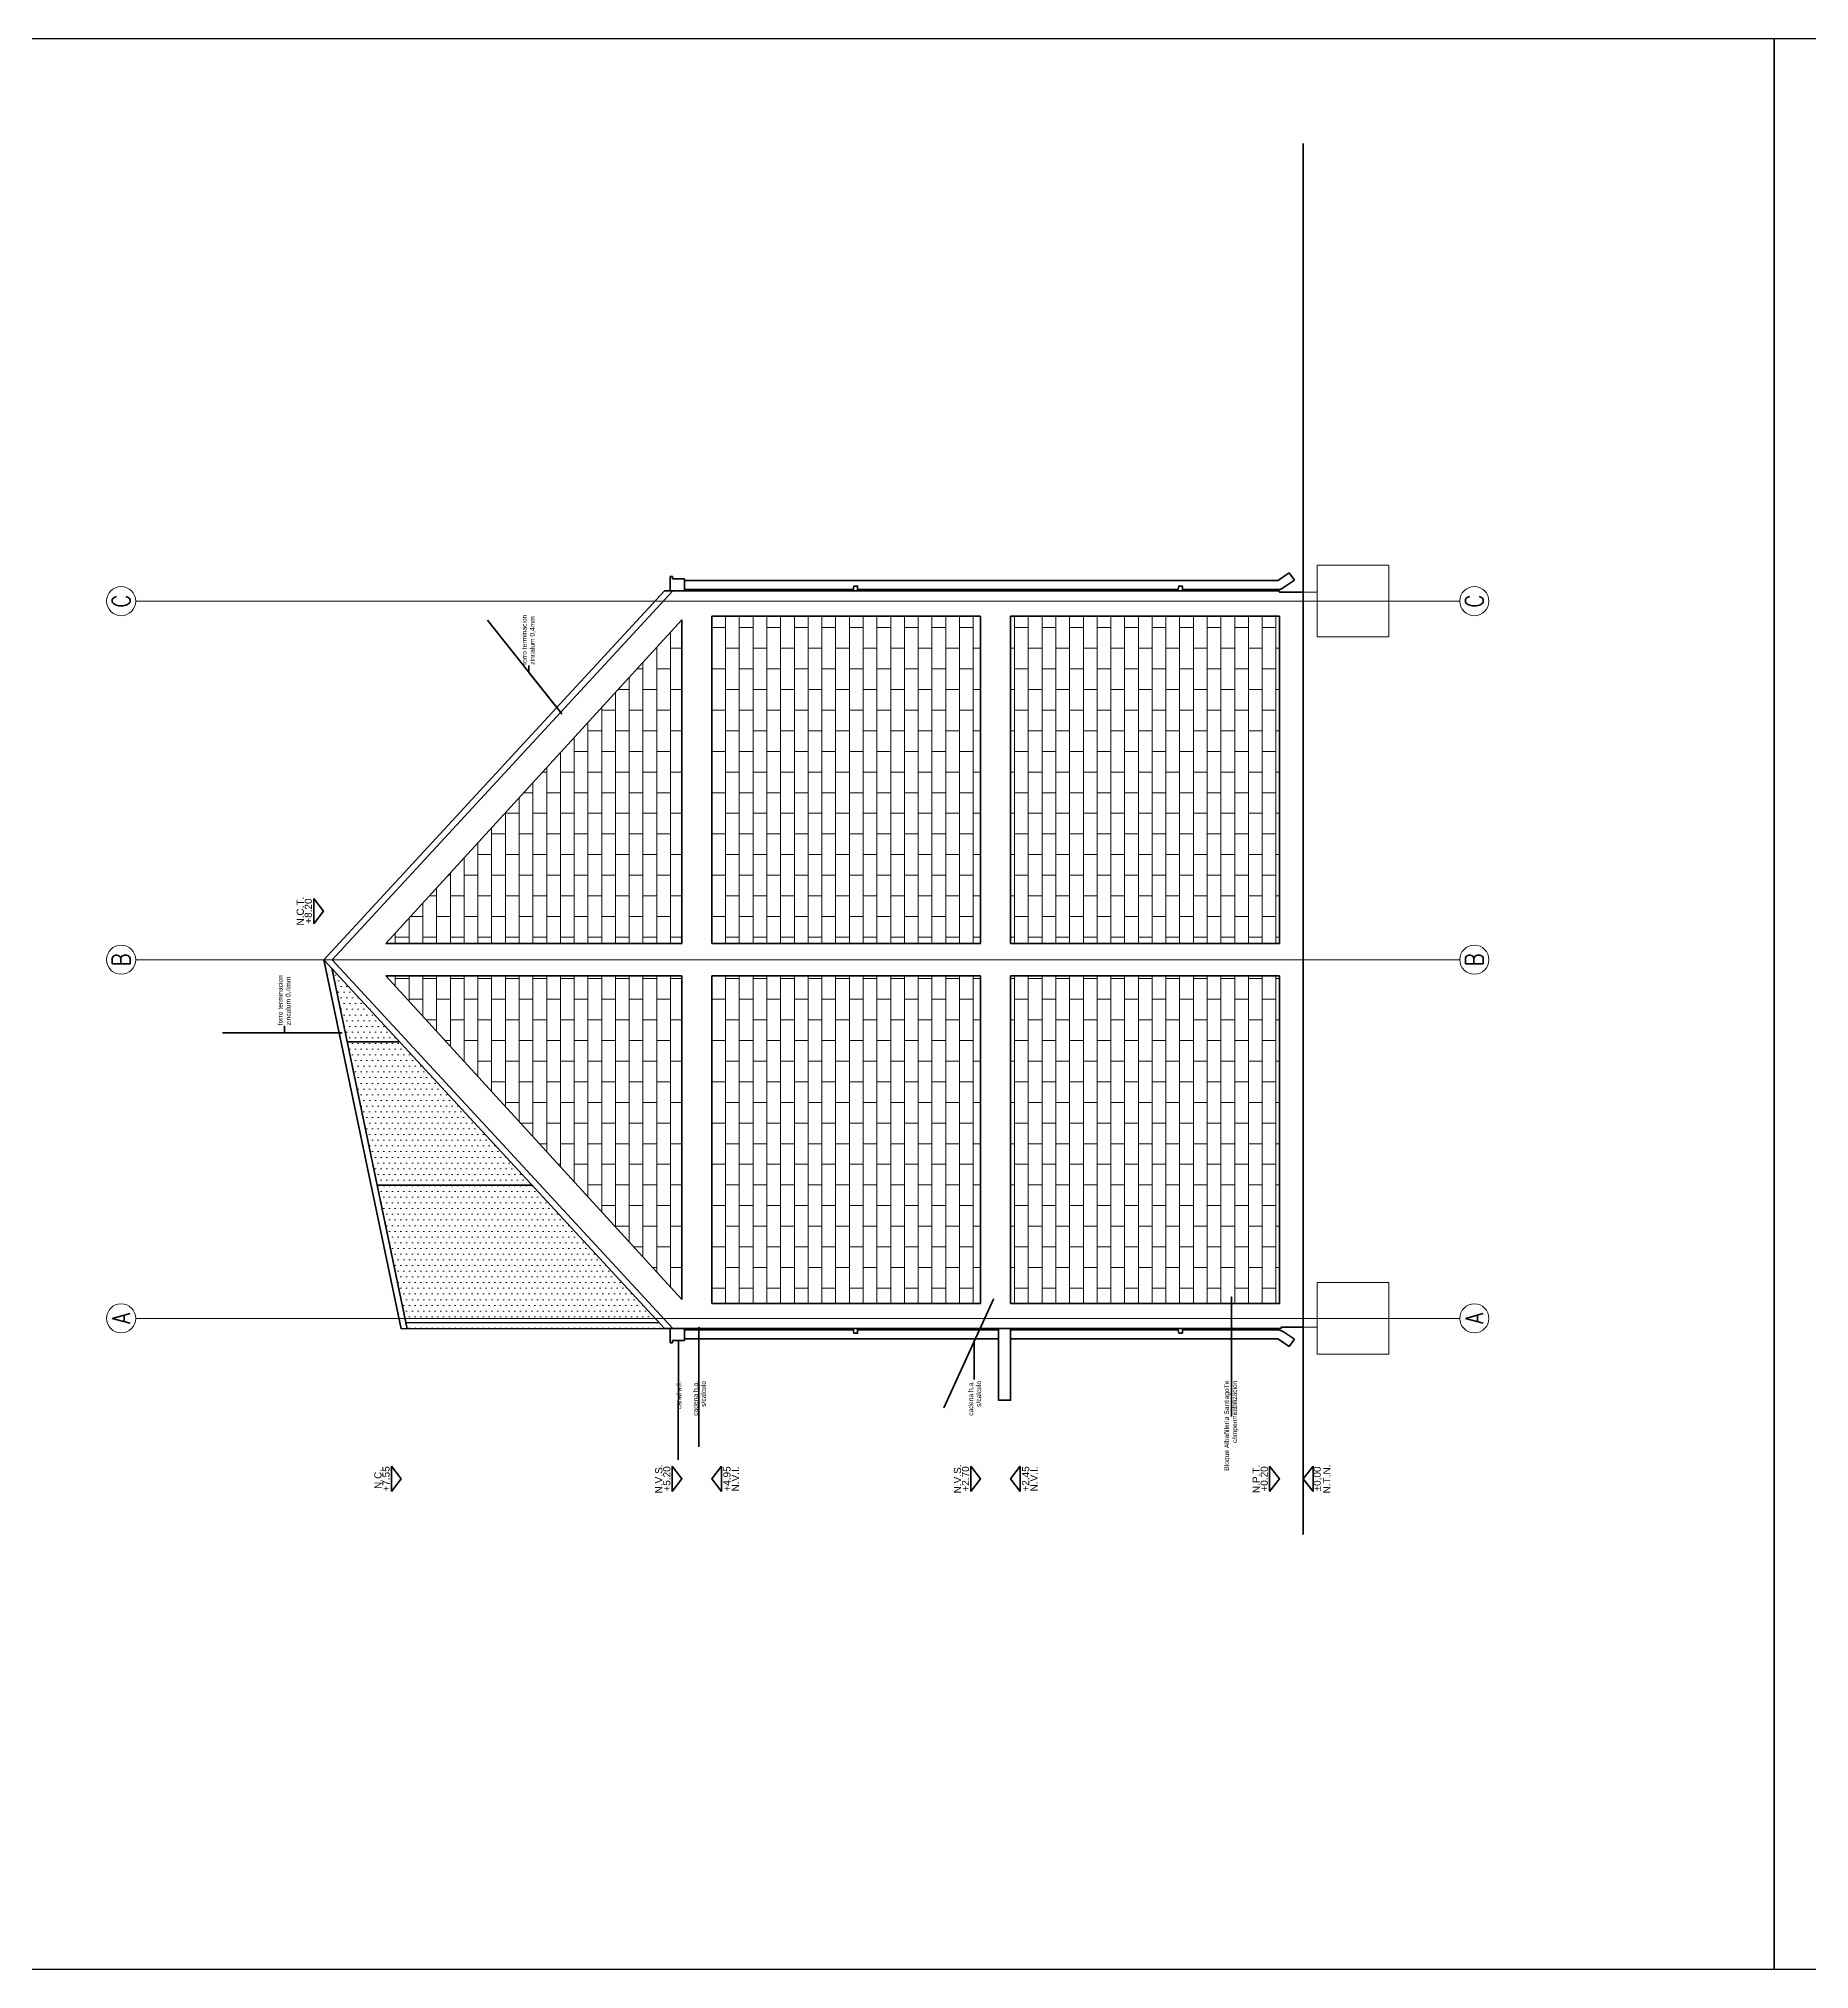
# Model space of a CAD drawing. Header units: metres. Extents: x 45 to 666, y -23 to 325.
# Drawn here: x 105.96 to 120.78, y 60.45 to 76.61 of the extents above; entities that cross this region are included whole.
import ezdxf
from ezdxf.enums import TextEntityAlignment as Align

# ---------------------------------------------------------------- set-up
doc = ezdxf.new("R2010")
doc.units = ezdxf.units.M
doc.header["$LTSCALE"] = 5
doc.header["$MEASUREMENT"] = 0
doc.linetypes.add('HIDDEN', pattern=[0.375, 0.25, -0.125])
doc.layers.get('0').update_dxf_attribs({"color": 30})
doc.layers.get('DEFPOINTS').update_dxf_attribs({"color": 210})
for name, color, linetype, lineweight in [('A-ANNO-NOTE', 7, 'Continuous', 35), ('A-ANNO-SYMB', 3, 'Continuous', 18), ('A-ANNO-TEXT', 3, 'Continuous', 18), ('A-ELEV-MBE1', 7, 'Continuous', 35), ('A-ELEV-PATT', 8, 'Continuous', 18), ('A-FLOR-OVHD', 3, 'HIDDEN', 18), ('A-WALL-FULL', 7, 'Continuous', 35)]:
    doc.layers.add(name, color=color, linetype=linetype, lineweight=lineweight)
doc.styles.add('E-ARIAL', font='arial.ttf')
doc.styles.add('E-ROMANS', font='romans.shx', dxfattribs={"width": 0.8})
doc.dimstyles.new('E-0200_TICK_12', dxfattribs={"dimscale": 0.001, "dimtxt": 240, "dimasz": 240, "dimexe": 120, "dimexo": 80, "dimgap": 120, "dimtad": 0, "dimzin": 0, "dimdsep": 46, "dimtxsty": 'E-ROMANS', "dimblk": 'OBLIQUE', "dimcen": 120, "dimclrd": 256, "dimclre": 256, "dimclrt": 256, "dimadec": 0, "dimazin": 0, "dimtfac": 1, "dimtmove": 1, "dimatfit": 3, "dimldrblk": 'OPEN90', "dimfxl": 1, "dimtfill": 1, "dimtolj": 1, "dimtzin": 0, "dimlwd": -1, "dimarcsym": 0})
pattern_1 = [(270, (0, 0), (0.11516106, -2e-17), []), (0, (0, 0), (0.11516106, 0.17272), [0.11516106, -0.11516106])]

# ---------------------------------------------------------------- blocks, each defined once
blk = doc.blocks.new('TAG-LEVEL-CO')
for points in [[(0.352, 0.272), (-0.352, 0.272)], [(0.352, 0.272), (0, 0), (-0.352, 0.272)]]:
    blk.add_lwpolyline(points)
at = {"style": 'E-ARIAL'}
for tag, p in [('N.P.T.', (0, 0.486)), ('%%P0,00', (0, 0.262))]:
    blk.add_attdef(tag, text='', height=0.2, dxfattribs=at).set_placement(p, align=Align.BOTTOM_CENTER)
blk = doc.blocks.new('_Oblique')
at = {"color": 0, "linetype": 'ByBlock', "lineweight": -2}
blk.add_line((-0.5, -0.5), (0.5, 0.5), dxfattribs=at)

msp = doc.modelspace()

# ---------------------------------------------------------------- hatches: boundary and pattern name
at = {"layer": 'A-ELEV-PATT'}
h = msp.add_hatch(dxfattribs=at)
h.set_pattern_fill('AR-BRSTD', color=256, scale=0.0017, angle=90, style=0)
h.set_pattern_definition(pattern_1)
h.paths.add_polyline_path([(113.841, 71.7748), (111.593, 71.7748), (111.593, 69.0348), (113.841, 69.0348)])
h.paths.add_polyline_path([(116.341, 71.7748), (114.091, 71.7748), (114.091, 69.0348), (116.341, 69.0348)])
h.paths.add_polyline_path([(111.593, 66.0248), (113.841, 66.0248), (113.841, 68.7648), (111.593, 68.7648)])
h.paths.add_polyline_path([(111.341, 71.7419), (108.8626, 69.0348), (111.341, 69.0348)])
h.paths.add_polyline_path([(108.8626, 68.7648), (111.341, 66.0578), (111.341, 68.7648)])
h = msp.add_hatch(dxfattribs=at)
h.set_pattern_fill('DOTS', color=256, scale=0.03, style=0)
h.set_pattern_definition([(180, (0, 0), (-0.0238125, -0.047625), [0, -0.047625])])
h.paths.add_polyline_path([(108.4115, 68.8283), (108.5403, 68.2124), (108.9803, 68.2128)])
h.paths.add_polyline_path([(108.5403, 68.2124), (108.7914, 67.0127), (110.0884, 67.0138), (108.9803, 68.2128)])
h.paths.add_polyline_path([(111.1965, 65.8148), (110.0884, 67.0138), (108.7914, 67.0127), (109.0424, 65.8129)])
h = msp.add_hatch(dxfattribs=at)
h.set_pattern_fill('AR-BRSTD', color=256, scale=0.0017, angle=90, style=0)
h.set_pattern_definition(pattern_1)
h.paths.add_polyline_path([(114.091, 66.0248), (116.341, 66.0248), (116.341, 68.7648), (114.091, 68.7648)])

# ---------------------------------------------------------------- linework, layer by layer
at = {"layer": 'A-ANNO-SYMB', "ltscale": 2}
for points in [[(117.851, 71.8998), (106.7697, 71.8998)], [(117.851, 68.8998), (106.7697, 68.8998)], [(117.851, 65.8998), (106.7697, 65.8998)], [(117.851, 65.8998), (106.7697, 65.8998)]]:
    msp.add_lwpolyline(points, dxfattribs=at)
at = {"layer": 'A-ANNO-SYMB', "linetype": 'Continuous', "ltscale": 5}
for centre in [(106.6478, 71.8998), (117.9729, 71.8998), (106.6478, 68.8998), (117.9729, 68.8998), (106.6478, 65.8998), (117.9729, 65.8998)]:
    msp.add_circle(centre, 0.1219, dxfattribs=at)
at = {"layer": 'A-ELEV-MBE1'}
for p, q in [((111.2415, 72.1048), (111.2615, 72.1048)), ((111.2415, 72.1048), (111.2415, 71.9848)), ((111.2615, 72.1048), (111.2615, 72.0848)), ((111.2615, 72.0848), (111.3615, 72.0848)), ((111.3615, 72.0848), (111.3615, 71.9848)), ((116.4664, 72.0747), (116.4241, 72.1367)), ((108.4131, 68.9002), (111.2642, 71.9848)), ((111.341, 71.7419), (108.8626, 69.0348)), ((111.341, 71.7419), (111.341, 69.0348)), ((111.591, 69.0348), (111.591, 71.7748)), ((113.841, 71.7748), (111.591, 71.7748)), ((114.091, 71.7748), (114.091, 69.0348)), ((116.341, 71.7748), (114.091, 71.7748)), ((116.341, 69.0348), (116.341, 71.7748)), ((111.341, 69.0348), (108.8626, 69.0348)), ((113.841, 69.0348), (111.591, 69.0348)), ((116.341, 69.0348), (114.091, 69.0348)), ((108.991, 65.8129), (108.345, 68.9002)), ((109.0424, 65.8129), (108.4115, 68.8283)), ((111.2645, 65.8148), (108.4131, 68.9002)), ((111.341, 68.7648), (108.8626, 68.7648)), ((111.341, 66.0578), (108.8626, 68.7648)), ((111.341, 66.0578), (111.341, 68.7648)), ((111.591, 68.7648), (111.591, 66.0248)), ((113.841, 68.7648), (111.591, 68.7648)), ((116.341, 68.7648), (114.091, 68.7648)), ((114.091, 66.0248), (114.091, 68.7648)), ((116.341, 66.0248), (116.341, 68.7648)), ((108.5403, 68.2124), (108.9803, 68.2128)), ((108.7914, 67.0127), (110.0884, 67.0138)), ((113.841, 66.0248), (111.591, 66.0248)), ((116.341, 66.0248), (114.091, 66.0248)), ((108.991, 65.8129), (111.1965, 65.8148)), ((109.026, 65.8629), (111.1503, 65.8648)), ((111.2415, 65.6948), (111.2415, 65.8148)), ((111.3615, 65.7148), (111.3615, 65.8148)), ((115.499, 65.7748), (115.4926, 65.8148)), ((115.529, 65.7748), (115.499, 65.7748)), ((115.529, 65.8148), (115.529, 65.7748)), ((111.2415, 65.6948), (111.2615, 65.6948)), ((111.2615, 65.6948), (111.2615, 65.7148)), ((111.2615, 65.7148), (111.3615, 65.7148)), ((116.4664, 65.725), (116.4241, 65.663))]:
    msp.add_line(p, q, dxfattribs=at)
for points in [[(111.3615, 72.0721), (116.3256, 72.0721, 0.1507746), (116.3327, 72.0743), (116.4241, 72.1367)], [(115.529, 71.9971), (116.3256, 71.9971, 0.1507746), (116.3749, 72.0123), (116.4664, 72.0747)], [(115.529, 65.8026), (116.3256, 65.8026, -0.1507746), (116.3749, 65.7873), (116.4664, 65.725)], [(114.091, 65.7276), (116.3256, 65.7276, -0.1507746), (116.3327, 65.7254), (116.4241, 65.663)]]:
    msp.add_lwpolyline(points, format="xyb", dxfattribs=at)
for points in [[(116.541, 65.8248), (116.356, 65.8248), (116.356, 65.8148), (111.1965, 65.8148), (108.345, 68.9002), (111.1961, 71.9848), (116.341, 71.9848), (116.341, 71.9748), (116.541, 71.9748)], [(111.3615, 71.9971), (112.7766, 71.9971)], [(112.811, 71.9848), (112.811, 72.0248), (112.781, 72.0248), (112.7746, 71.9848)], [(112.811, 71.9971), (115.4946, 71.9971)], [(115.529, 71.9848), (115.529, 72.0248), (115.499, 72.0248), (115.4926, 71.9848)], [(113.841, 71.7748), (113.841, 69.0348)], [(113.841, 66.0248), (113.841, 68.7648)], [(111.3615, 65.8026), (112.7766, 65.8026)], [(112.811, 65.8148), (112.811, 65.7748), (112.781, 65.7748), (112.7746, 65.8148)], [(112.811, 65.8026), (113.991, 65.8026)], [(113.991, 65.8148), (113.991, 65.2148), (114.091, 65.2148), (114.091, 65.8148)], [(114.091, 65.8026), (115.4946, 65.8026)], [(111.3615, 65.7276), (113.991, 65.7276)]]:
    msp.add_lwpolyline(points, dxfattribs=at)
at = {"layer": 'A-FLOR-OVHD'}
for p, q in [((116.541, 71.9748), (116.656, 71.9748)), ((116.541, 65.8248), (116.656, 65.8248))]:
    msp.add_line(p, q, dxfattribs=at)
for points in [[(117.256, 71.5998), (117.256, 72.1998), (116.656, 72.1998), (116.656, 71.5998)], [(117.256, 65.5998), (117.256, 66.1998), (116.656, 66.1998), (116.656, 65.5998)]]:
    msp.add_lwpolyline(points, close=True, dxfattribs=at)
at = {"layer": 'A-WALL-FULL'}
msp.add_lwpolyline([(116.541, 64.0909), (116.541, 75.7283)], dxfattribs=at)
at = {"layer": 'DEFPOINTS'}
for points in [[(105.3887, 76.6052), (120.4806, 76.6052), (120.4806, 60.4535), (105.3887, 60.4535)], [(120.4806, 76.6052), (135.5725, 76.6052), (135.5725, 60.4535), (120.4806, 60.4535)]]:
    msp.add_lwpolyline(points, close=True, dxfattribs=at)

# ---------------------------------------------------------------- block references
at = {"layer": 'A-ANNO-NOTE', "rotation": 90}
for p, xscale, yscale, zscale, values in [((108.341, 69.3065), 0.2999999999999972, 0.2999999999999972, 0.2999999999999972, {'%%P0,00': '+8.20', 'N.P.T.': 'N.C.T.'}), ((108.991, 64.5563), 0.3000000000000114, 0.3000000000000114, 0.3000000000000114, {'%%P0,00': '+7.55', 'N.P.T.': 'N.C.'}), ((111.341, 64.5563), 0.3000000000000114, 0.3000000000000114, 0.3000000000000114, {'%%P0,00': '+5.20', 'N.P.T.': 'N.V.S.'}), ((113.841, 64.5563), 0.3000000000000114, 0.3000000000000114, 0.3000000000000114, {'%%P0,00': '+2.70', 'N.P.T.': 'N.V.S.'}), ((116.341, 64.5563), 0.3000000000000114, 0.3000000000000114, 0.3000000000000114, {'%%P0,00': '+0.20', 'N.P.T.': 'N.P.T.'})]:
    msp.add_blockref('TAG-LEVEL-CO', p, dxfattribs=dict(at, xscale=xscale, yscale=yscale, zscale=zscale)).add_auto_attribs(values)
at = {"layer": 'A-ANNO-NOTE'}
ref = msp.add_blockref('TAG-LEVEL-CO', (111.591, 64.5563), dxfattribs=dict(at, xscale=-0.3000000000000114, yscale=0.3000000000000114, zscale=0.3, rotation=269.9999999999946))
ref.add_attrib('%%P0,00', '+4.95', dxfattribs={"layer": '0', "height": 0.06, "rotation": 90, "style": 'E-ARIAL'}).set_placement((111.7658, 64.5563), align=Align.BOTTOM_CENTER)
ref.add_attrib('N.P.T.', 'N.V.I.', dxfattribs={"layer": '0', "height": 0.06, "rotation": 90, "style": 'E-ARIAL'}).set_placement((111.8361, 64.5563), align=Align.BOTTOM_CENTER)
ref = msp.add_blockref('TAG-LEVEL-CO', (114.091, 64.5563), dxfattribs=dict(at, xscale=-0.3000000000000114, yscale=0.3000000000000114, zscale=0.3, rotation=269.9999999999946))
ref.add_attrib('%%P0,00', '+2.45', dxfattribs={"layer": '0', "height": 0.06, "rotation": 90, "style": 'E-ARIAL'}).set_placement((114.2658, 64.5563), align=Align.BOTTOM_CENTER)
ref.add_attrib('N.P.T.', 'N.V.I.', dxfattribs={"layer": '0', "height": 0.06, "rotation": 90, "style": 'E-ARIAL'}).set_placement((114.3361, 64.5563), align=Align.BOTTOM_CENTER)
ref = msp.add_blockref('TAG-LEVEL-CO', (116.541, 64.5563), dxfattribs=dict(at, xscale=-0.3000000000000114, yscale=0.3000000000000114, zscale=0.3, rotation=270))
ref.add_attrib('%%P0,00', '%%P0,00', dxfattribs={"layer": '0', "height": 0.06, "rotation": 90, "style": 'E-ARIAL'}).set_placement((116.7051, 64.5563), align=Align.BOTTOM_CENTER)
ref.add_attrib('N.P.T.', 'N.T.N.', dxfattribs={"layer": '0', "height": 0.06, "rotation": 90, "style": 'E-ARIAL'}).set_placement((116.7861, 64.5563), align=Align.BOTTOM_CENTER)

# ---------------------------------------------------------------- texts
at = {"layer": 'A-ANNO-NOTE', "char_height": 0.04, "rotation": 90, "style": 'E-ARIAL'}
for s, insert, attachment_point in [('forro terminacion\\Pzincalum 0,4mm', (110.0593, 71.3671), 4), ('forro terminacion\\Pzincalum 0,4mm', (108.016, 68.3515), 4), ('canal a.ll.', (111.3164, 65.3763), 6), ('cadena h.a.\\Ps/calculo', (111.4882, 65.3763), 6), ('cadena h.a.\\Ps/calculo', (113.7922, 65.3763), 6), ('Bloque Albañilería SantiagoTe\\Pc/impermeabilizacion', (115.9386, 65.3796), 6)]:
    msp.add_mtext(s, dxfattribs=dict(at, insert=insert, attachment_point=attachment_point))
at = {"layer": 'A-ANNO-TEXT', "ltscale": 5, "char_height": 0.15, "attachment_point": 5, "rotation": 90, "style": 'E-ROMANS'}
for s, insert in [('C', (106.6478, 71.8998)), ('C', (117.9729, 71.8998)), ('B', (106.6478, 68.8998)), ('B', (117.9729, 68.8998)), ('A', (106.6478, 65.8998)), ('A', (117.9729, 65.8998))]:
    msp.add_mtext(s, dxfattribs=dict(at, insert=insert))

# ---------------------------------------------------------------- leaders
at = {"layer": 'A-ANNO-NOTE', "annotation_type": 0, "has_hookline": 1, "horizontal_direction": (0, 1, 0)}
for points, hookline_direction, text_width in [([(110.335, 70.9562), (110.0594, 71.3033), (110.0593, 71.3614)], 0, 0.4149), ([(108.495, 68.2876), (108.0161, 68.2876), (108.016, 68.3458)], 0, 0.4149), ([(115.941, 66.0789), (115.941, 65.636), (115.941, 65.3881)], 1, 0.7485)]:
    msp.add_leader(points, dimstyle='E-0200_TICK_12', override={"dimasz": 0.2, "dimtad": 0, "dimldrblk": 'Open90'}, dxfattribs=dict(at, hookline_direction=hookline_direction, text_width=text_width))
at = {"layer": 'A-ANNO-NOTE'}
for points in [[(113.9488, 66.0611), (113.7872, 65.7073), (113.7872, 65.3881)], [(111.4833, 65.8248), (111.4833, 65.7073), (111.4833, 65.3881)], [(111.3116, 65.7148), (111.3115, 65.5477), (111.3115, 65.3881)]]:
    msp.add_leader(points, dimstyle='E-0200_TICK_12', override={"dimasz": 0.2, "dimtad": 0, "dimldrblk": 'Open90'}, dxfattribs=at)

doc.saveas('drawing.dxf')
